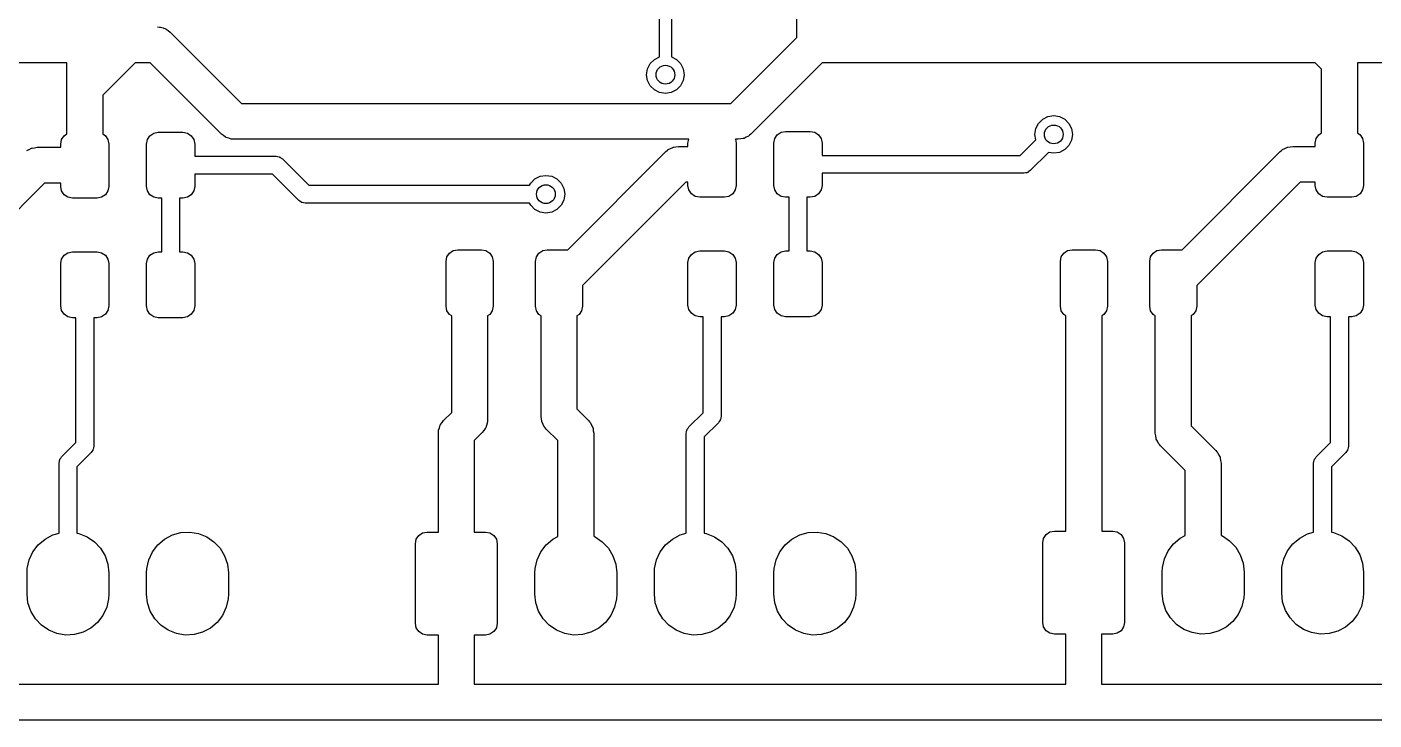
# Model space of a CAD drawing. Extents: x 2.94 to 6.46, y -5.12 to -3.34.
# Drawn here: x 3.666 to 4.793, y -5.115 to -4.535 of the extents above; entities that cross this region are included whole.
import ezdxf

# ---------------------------------------------------------------- set-up
doc = ezdxf.new("R2010")
doc.units = 0
doc.header["$MEASUREMENT"] = 0
doc.layers.add('BLACK', color=7, linetype='CONTINUOUS')

msp = doc.modelspace()

# ---------------------------------------------------------------- linework, layer by layer
at = {"layer": 'BLACK', "linetype": 'CONTINUOUS'}
for p, q in [((4.31, -4.54379), (4.31, -4.405)), ((4.195, -4.56009), (4.195, -4.475)), ((4.205, -4.47707), (4.205, -4.56009)), ((3.775, -4.535), (3.77653, -4.53513)), ((3.77653, -4.53513), (3.77688, -4.53512)), ((3.77688, -4.53512), (3.77709, -4.53518)), ((3.77709, -4.53518), (3.77758, -4.53522)), ((3.77758, -4.53522), (3.77957, -4.53592)), ((3.77957, -4.53592), (3.7816, -4.53653)), ((3.7816, -4.53653), (3.78189, -4.53674)), ((3.78189, -4.53674), (3.78223, -4.53686)), ((3.78223, -4.53686), (3.78389, -4.53816)), ((3.78389, -4.53816), (3.78561, -4.53939)), ((3.78561, -4.53939), (3.84529, -4.59907)), ((4.25471, -4.59907), (4.31, -4.54379)), ((3.69907, -4.565), (3.23121, -4.565)), ((3.69907, -4.62458), (3.69907, -4.565)), ((3.75621, -4.565), (3.72907, -4.59214)), ((3.76879, -4.565), (3.75621, -4.565)), ((3.82847, -4.62468), (3.76879, -4.565)), ((4.18502, -4.57013), (4.18726, -4.56574)), ((4.18726, -4.56574), (4.19074, -4.56226)), ((4.19074, -4.56226), (4.195, -4.56009)), ((4.205, -4.56009), (4.20926, -4.56226)), ((4.20926, -4.56226), (4.21274, -4.56574)), ((4.21274, -4.56574), (4.21498, -4.57013)), ((4.33121, -4.565), (4.27153, -4.62468)), ((4.74379, -4.565), (4.33121, -4.565)), ((4.74907, -4.57029), (4.74379, -4.565)), ((5.26879, -4.565), (4.77907, -4.565)), ((4.77907, -4.565), (4.77907, -4.62379)), ((4.18425, -4.575), (4.18502, -4.57013)), ((4.18502, -4.57987), (4.18425, -4.575)), ((4.21498, -4.57013), (4.21575, -4.575)), ((4.21575, -4.575), (4.21498, -4.57987)), ((4.74907, -4.62379), (4.74907, -4.57029)), ((4.18726, -4.58426), (4.18502, -4.57987)), ((4.19074, -4.58774), (4.18726, -4.58426)), ((4.19513, -4.58998), (4.19074, -4.58774)), ((4.20926, -4.58774), (4.20487, -4.58998)), ((4.21274, -4.58426), (4.20926, -4.58774)), ((4.21498, -4.57987), (4.21274, -4.58426)), ((3.72907, -4.59214), (3.72907, -4.62458)), ((3.84529, -4.59907), (4.25471, -4.59907)), ((4.2, -4.59075), (4.19513, -4.58998)), ((4.20487, -4.58998), (4.2, -4.59075)), ((4.51574, -4.61226), (4.52013, -4.61002)), ((4.52013, -4.61002), (4.525, -4.60925)), ((4.525, -4.60925), (4.52987, -4.61002)), ((4.52987, -4.61002), (4.53426, -4.61226)), ((4.50925, -4.625), (4.51002, -4.62013)), ((4.51002, -4.62013), (4.51226, -4.61574)), ((4.51226, -4.61574), (4.51574, -4.61226)), ((4.53426, -4.61226), (4.53774, -4.61574)), ((4.53774, -4.61574), (4.53998, -4.62013)), ((4.53998, -4.62013), (4.54075, -4.625)), ((3.6939, -4.63307), (3.69465, -4.6293)), ((3.6939, -4.63579), (3.6939, -4.63307)), ((3.69465, -4.6293), (3.69678, -4.62611)), ((3.69678, -4.62611), (3.69907, -4.62458)), ((3.72907, -4.62458), (3.73137, -4.62611)), ((3.73137, -4.62611), (3.7335, -4.6293)), ((3.7335, -4.6293), (3.73425, -4.63307)), ((3.73425, -4.63307), (3.73425, -4.6685)), ((3.76575, -4.63307), (3.7665, -4.6293)), ((3.76575, -4.6685), (3.76575, -4.63307)), ((3.7665, -4.6293), (3.76863, -4.62611)), ((3.76863, -4.62611), (3.77182, -4.62398)), ((3.77182, -4.62398), (3.77559, -4.62323)), ((3.77559, -4.62323), (3.79626, -4.62323)), ((3.79626, -4.62323), (3.80003, -4.62398)), ((3.80003, -4.62398), (3.80322, -4.62611)), ((3.80322, -4.62611), (3.80535, -4.6293)), ((3.80535, -4.6293), (3.8061, -4.63307)), ((3.8061, -4.63307), (3.8061, -4.64329)), ((3.83019, -4.62591), (3.82847, -4.62468)), ((3.83185, -4.62722), (3.83019, -4.62591)), ((3.83219, -4.62734), (3.83185, -4.62722)), ((3.83248, -4.62755), (3.83219, -4.62734)), ((3.8345, -4.62815), (3.83248, -4.62755)), ((3.8365, -4.62885), (3.8345, -4.62815)), ((3.83699, -4.62889), (3.8365, -4.62885)), ((3.83719, -4.62896), (3.83699, -4.62889)), ((3.83755, -4.62894), (3.83719, -4.62896)), ((3.83907, -4.62907), (3.83755, -4.62894)), ((4.21954, -4.62907), (3.83907, -4.62907)), ((4.2189, -4.63228), (4.21954, -4.62907)), ((4.2189, -4.635), (4.2189, -4.63228)), ((4.26093, -4.62907), (4.25861, -4.62907)), ((4.25861, -4.62907), (4.25925, -4.63228)), ((4.25925, -4.63228), (4.25925, -4.66772)), ((4.26301, -4.62873), (4.26093, -4.62907)), ((4.26511, -4.62848), (4.26301, -4.62873)), ((4.26543, -4.62832), (4.26511, -4.62848)), ((4.26578, -4.62827), (4.26543, -4.62832)), ((4.26764, -4.62726), (4.26578, -4.62827)), ((4.26955, -4.62635), (4.26764, -4.62726)), ((4.26993, -4.62603), (4.26955, -4.62635)), ((4.27012, -4.62593), (4.26993, -4.62603)), ((4.27036, -4.62567), (4.27012, -4.62593)), ((4.27153, -4.62468), (4.27036, -4.62567)), ((4.29075, -4.63228), (4.2915, -4.62852)), ((4.29075, -4.66772), (4.29075, -4.63228)), ((4.2915, -4.62852), (4.29363, -4.62532)), ((4.29363, -4.62532), (4.29682, -4.62319)), ((4.29682, -4.62319), (4.30059, -4.62244)), ((4.30059, -4.62244), (4.32126, -4.62244)), ((4.32126, -4.62244), (4.32503, -4.62319)), ((4.32503, -4.62319), (4.32822, -4.62532)), ((4.32822, -4.62532), (4.33035, -4.62852)), ((4.33035, -4.62852), (4.3311, -4.63228)), ((4.3311, -4.63228), (4.3311, -4.6425)), ((4.49689, -4.6425), (4.50995, -4.62944)), ((4.50995, -4.62944), (4.50925, -4.625)), ((4.53998, -4.62987), (4.53774, -4.63426)), ((4.54075, -4.625), (4.53998, -4.62987)), ((4.7439, -4.63228), (4.74465, -4.62852)), ((4.7439, -4.635), (4.7439, -4.63228)), ((4.74465, -4.62852), (4.74678, -4.62532)), ((4.74678, -4.62532), (4.74907, -4.62379)), ((4.77907, -4.62379), (4.78137, -4.62532)), ((4.78137, -4.62532), (4.7835, -4.62852)), ((4.7835, -4.62852), (4.78425, -4.63228)), ((4.78425, -4.63228), (4.78425, -4.66772)), ((3.66559, -4.63852), (3.66749, -4.6376)), ((3.66749, -4.6376), (3.66935, -4.6366)), ((3.66935, -4.6366), (3.66971, -4.63654)), ((3.66971, -4.63654), (3.67003, -4.63638)), ((3.67003, -4.63638), (3.67213, -4.63613)), ((3.67213, -4.63613), (3.67421, -4.63579)), ((3.67421, -4.63579), (3.6939, -4.63579)), ((3.8061, -4.64329), (3.87423, -4.64329)), ((3.87423, -4.64329), (3.87545, -4.64357)), ((3.87545, -4.64357), (3.87669, -4.64371)), ((3.87669, -4.64371), (3.87706, -4.64394)), ((3.87706, -4.64394), (3.87748, -4.64403)), ((3.87748, -4.64403), (3.87846, -4.64482)), ((3.87846, -4.64482), (3.87952, -4.64548)), ((4.11826, -4.72146), (4.20032, -4.63939)), ((4.20032, -4.63939), (4.20149, -4.63841)), ((4.20149, -4.63841), (4.20173, -4.63815)), ((4.20173, -4.63815), (4.20192, -4.63804)), ((4.20192, -4.63804), (4.2023, -4.63773)), ((4.2023, -4.63773), (4.20421, -4.63681)), ((4.20421, -4.63681), (4.20607, -4.63581)), ((4.20607, -4.63581), (4.20642, -4.63575)), ((4.20642, -4.63575), (4.20674, -4.6356)), ((4.20674, -4.6356), (4.20884, -4.63535)), ((4.20884, -4.63535), (4.21093, -4.635)), ((4.21093, -4.635), (4.2189, -4.635)), ((4.3311, -4.6425), (4.49689, -4.6425)), ((4.52056, -4.64005), (4.50529, -4.65531)), ((4.525, -4.64075), (4.52056, -4.64005)), ((4.52987, -4.63998), (4.525, -4.64075)), ((4.53426, -4.63774), (4.52987, -4.63998)), ((4.53774, -4.63426), (4.53426, -4.63774)), ((4.63233, -4.72146), (4.71439, -4.63939)), ((4.71439, -4.63939), (4.71557, -4.63841)), ((4.71557, -4.63841), (4.71581, -4.63815)), ((4.71581, -4.63815), (4.716, -4.63804)), ((4.716, -4.63804), (4.71637, -4.63773)), ((4.71637, -4.63773), (4.71828, -4.63681)), ((4.71828, -4.63681), (4.72014, -4.63581)), ((4.72014, -4.63581), (4.72049, -4.63575)), ((4.72049, -4.63575), (4.72082, -4.6356)), ((4.72082, -4.6356), (4.72291, -4.63535)), ((4.72291, -4.63535), (4.725, -4.635)), ((4.725, -4.635), (4.7439, -4.635)), ((3.87952, -4.64548), (3.90153, -4.6675)), ((4.50423, -4.65598), (4.50325, -4.65676)), ((4.50529, -4.65531), (4.50423, -4.65598)), ((3.68043, -4.66579), (3.59469, -4.75153)), ((3.6939, -4.66579), (3.68043, -4.66579)), ((3.6939, -4.6685), (3.6939, -4.66579)), ((3.87111, -4.65829), (3.8061, -4.65829)), ((3.8061, -4.65829), (3.8061, -4.6685)), ((3.89312, -4.6803), (3.87111, -4.65829)), ((4.08636, -4.6675), (4.08726, -4.66574)), ((4.08726, -4.66574), (4.09074, -4.66226)), ((4.09074, -4.66226), (4.09513, -4.66002)), ((4.09513, -4.66002), (4.1, -4.65925)), ((4.1, -4.65925), (4.10487, -4.66002)), ((4.10487, -4.66002), (4.10926, -4.66226)), ((4.10926, -4.66226), (4.11274, -4.66574)), ((4.11274, -4.66574), (4.11498, -4.67013)), ((4.21714, -4.665), (4.13061, -4.75153)), ((4.2189, -4.665), (4.21714, -4.665)), ((4.2189, -4.66772), (4.2189, -4.665)), ((4.5, -4.6575), (4.3311, -4.6575)), ((4.3311, -4.6575), (4.3311, -4.66772)), ((4.50122, -4.65722), (4.5, -4.6575)), ((4.50247, -4.65708), (4.50122, -4.65722)), ((4.50283, -4.65685), (4.50247, -4.65708)), ((4.50325, -4.65676), (4.50283, -4.65685)), ((4.73121, -4.665), (4.64469, -4.75153)), ((4.7439, -4.665), (4.73121, -4.665)), ((4.7439, -4.66772), (4.7439, -4.665)), ((3.69465, -4.67227), (3.6939, -4.6685)), ((3.69678, -4.67546), (3.69465, -4.67227)), ((3.69997, -4.6776), (3.69678, -4.67546)), ((3.70374, -4.67835), (3.69997, -4.6776)), ((3.72441, -4.67835), (3.70374, -4.67835)), ((3.72818, -4.6776), (3.72441, -4.67835)), ((3.73137, -4.67546), (3.72818, -4.6776)), ((3.7335, -4.67227), (3.73137, -4.67546)), ((3.73425, -4.6685), (3.7335, -4.67227)), ((3.7665, -4.67227), (3.76575, -4.6685)), ((3.76863, -4.67546), (3.7665, -4.67227)), ((3.77182, -4.6776), (3.76863, -4.67546)), ((3.77559, -4.67835), (3.77182, -4.6776)), ((3.77843, -4.67835), (3.77559, -4.67835)), ((3.77843, -4.72323), (3.77843, -4.67835)), ((3.79626, -4.67835), (3.79343, -4.67835)), ((3.79343, -4.67835), (3.79343, -4.72323)), ((3.80003, -4.6776), (3.79626, -4.67835)), ((3.80322, -4.67546), (3.80003, -4.6776)), ((3.80535, -4.67227), (3.80322, -4.67546)), ((3.8061, -4.6685), (3.80535, -4.67227)), ((3.90153, -4.6675), (4.08636, -4.6675)), ((4.11498, -4.67013), (4.11575, -4.675)), ((4.11575, -4.675), (4.11498, -4.67987)), ((4.21965, -4.67148), (4.2189, -4.66772)), ((4.22178, -4.67468), (4.21965, -4.67148)), ((4.22497, -4.67681), (4.22178, -4.67468)), ((4.22874, -4.67756), (4.22497, -4.67681)), ((4.24941, -4.67756), (4.22874, -4.67756)), ((4.25318, -4.67681), (4.24941, -4.67756)), ((4.25637, -4.67468), (4.25318, -4.67681)), ((4.2585, -4.67148), (4.25637, -4.67468)), ((4.25925, -4.66772), (4.2585, -4.67148)), ((4.2915, -4.67148), (4.29075, -4.66772)), ((4.29363, -4.67468), (4.2915, -4.67148)), ((4.29682, -4.67681), (4.29363, -4.67468)), ((4.30059, -4.67756), (4.29682, -4.67681)), ((4.30343, -4.67756), (4.30059, -4.67756)), ((4.30343, -4.72244), (4.30343, -4.67756)), ((4.32126, -4.67756), (4.31843, -4.67756)), ((4.31843, -4.67756), (4.31843, -4.72244)), ((4.32503, -4.67681), (4.32126, -4.67756)), ((4.32822, -4.67468), (4.32503, -4.67681)), ((4.33035, -4.67148), (4.32822, -4.67468)), ((4.3311, -4.66772), (4.33035, -4.67148)), ((4.74465, -4.67148), (4.7439, -4.66772)), ((4.74678, -4.67468), (4.74465, -4.67148)), ((4.74997, -4.67681), (4.74678, -4.67468)), ((4.75374, -4.67756), (4.74997, -4.67681)), ((4.77441, -4.67756), (4.75374, -4.67756)), ((4.77818, -4.67681), (4.77441, -4.67756)), ((4.78137, -4.67468), (4.77818, -4.67681)), ((4.7835, -4.67148), (4.78137, -4.67468)), ((4.78425, -4.66772), (4.7835, -4.67148)), ((3.89418, -4.68097), (3.89312, -4.6803)), ((3.89516, -4.68175), (3.89418, -4.68097)), ((3.89558, -4.68185), (3.89516, -4.68175)), ((3.89595, -4.68208), (3.89558, -4.68185)), ((3.89719, -4.68222), (3.89595, -4.68208)), ((3.89841, -4.6825), (3.89719, -4.68222)), ((4.08636, -4.6825), (3.89841, -4.6825)), ((4.08726, -4.68426), (4.08636, -4.6825)), ((4.09074, -4.68774), (4.08726, -4.68426)), ((4.09513, -4.68998), (4.09074, -4.68774)), ((4.10926, -4.68774), (4.10487, -4.68998)), ((4.11274, -4.68426), (4.10926, -4.68774)), ((4.11498, -4.67987), (4.11274, -4.68426)), ((4.1, -4.69075), (4.09513, -4.68998)), ((4.10487, -4.68998), (4.1, -4.69075)), ((3.69997, -4.72398), (3.70374, -4.72323)), ((3.70374, -4.72323), (3.72441, -4.72323)), ((3.72441, -4.72323), (3.72818, -4.72398)), ((3.77182, -4.72398), (3.77559, -4.72323)), ((3.77559, -4.72323), (3.77843, -4.72323)), ((3.79343, -4.72323), (3.79626, -4.72323)), ((3.79626, -4.72323), (3.80003, -4.72398)), ((4.01932, -4.72434), (4.02251, -4.72221)), ((4.02251, -4.72221), (4.02628, -4.72146)), ((4.02628, -4.72146), (4.04596, -4.72146)), ((4.04596, -4.72146), (4.04973, -4.72221)), ((4.04973, -4.72221), (4.05292, -4.72434)), ((4.09412, -4.72434), (4.09732, -4.72221)), ((4.09732, -4.72221), (4.10108, -4.72146)), ((4.10108, -4.72146), (4.11826, -4.72146)), ((4.22178, -4.72532), (4.22497, -4.72319)), ((4.22497, -4.72319), (4.22874, -4.72244)), ((4.22874, -4.72244), (4.24941, -4.72244)), ((4.24941, -4.72244), (4.25318, -4.72319)), ((4.25318, -4.72319), (4.25637, -4.72532)), ((4.29363, -4.72532), (4.29682, -4.72319)), ((4.29682, -4.72319), (4.30059, -4.72244)), ((4.30059, -4.72244), (4.30343, -4.72244)), ((4.31843, -4.72244), (4.32126, -4.72244)), ((4.32126, -4.72244), (4.32503, -4.72319)), ((4.32503, -4.72319), (4.32822, -4.72532)), ((4.53339, -4.72434), (4.53659, -4.72221)), ((4.53659, -4.72221), (4.54035, -4.72146)), ((4.54035, -4.72146), (4.56004, -4.72146)), ((4.56004, -4.72146), (4.56381, -4.72221)), ((4.56381, -4.72221), (4.567, -4.72434)), ((4.6082, -4.72434), (4.61139, -4.72221)), ((4.61139, -4.72221), (4.61516, -4.72146)), ((4.61516, -4.72146), (4.63233, -4.72146)), ((4.74678, -4.72532), (4.74997, -4.72319)), ((4.74997, -4.72319), (4.75374, -4.72244)), ((4.75374, -4.72244), (4.77441, -4.72244)), ((4.77441, -4.72244), (4.77818, -4.72319)), ((4.77818, -4.72319), (4.78137, -4.72532)), ((3.6939, -4.73307), (3.69465, -4.7293)), ((3.6939, -4.7685), (3.6939, -4.73307)), ((3.69465, -4.7293), (3.69678, -4.72611)), ((3.69678, -4.72611), (3.69997, -4.72398)), ((3.72818, -4.72398), (3.73137, -4.72611)), ((3.73137, -4.72611), (3.7335, -4.7293)), ((3.7335, -4.7293), (3.73425, -4.73307)), ((3.73425, -4.73307), (3.73425, -4.7685)), ((3.76575, -4.73307), (3.7665, -4.7293)), ((3.76575, -4.7685), (3.76575, -4.73307)), ((3.7665, -4.7293), (3.76863, -4.72611)), ((3.76863, -4.72611), (3.77182, -4.72398)), ((3.80003, -4.72398), (3.80322, -4.72611)), ((3.80322, -4.72611), (3.80535, -4.7293)), ((3.80535, -4.7293), (3.8061, -4.73307)), ((3.8061, -4.73307), (3.8061, -4.7685)), ((4.01644, -4.7313), (4.01719, -4.72753)), ((4.01644, -4.7687), (4.01644, -4.7313)), ((4.01719, -4.72753), (4.01932, -4.72434)), ((4.05292, -4.72434), (4.05506, -4.72753)), ((4.05506, -4.72753), (4.05581, -4.7313)), ((4.05581, -4.7313), (4.05581, -4.7687)), ((4.09124, -4.7313), (4.09199, -4.72753)), ((4.09124, -4.7687), (4.09124, -4.7313)), ((4.09199, -4.72753), (4.09412, -4.72434)), ((4.2189, -4.73228), (4.21965, -4.72852)), ((4.2189, -4.76772), (4.2189, -4.73228)), ((4.21965, -4.72852), (4.22178, -4.72532)), ((4.25637, -4.72532), (4.2585, -4.72852)), ((4.2585, -4.72852), (4.25925, -4.73228)), ((4.25925, -4.73228), (4.25925, -4.76772)), ((4.29075, -4.73228), (4.2915, -4.72852)), ((4.29075, -4.76772), (4.29075, -4.73228)), ((4.2915, -4.72852), (4.29363, -4.72532)), ((4.32822, -4.72532), (4.33035, -4.72852)), ((4.33035, -4.72852), (4.3311, -4.73228)), ((4.3311, -4.73228), (4.3311, -4.76772)), ((4.53051, -4.7313), (4.53126, -4.72753)), ((4.53051, -4.7687), (4.53051, -4.7313)), ((4.53126, -4.72753), (4.53339, -4.72434)), ((4.567, -4.72434), (4.56913, -4.72753)), ((4.56913, -4.72753), (4.56988, -4.7313)), ((4.56988, -4.7313), (4.56988, -4.7687)), ((4.60531, -4.7313), (4.60606, -4.72753)), ((4.60531, -4.7687), (4.60531, -4.7313)), ((4.60606, -4.72753), (4.6082, -4.72434)), ((4.7439, -4.73228), (4.74465, -4.72852)), ((4.7439, -4.76772), (4.7439, -4.73228)), ((4.74465, -4.72852), (4.74678, -4.72532)), ((4.78137, -4.72532), (4.7835, -4.72852)), ((4.7835, -4.72852), (4.78425, -4.73228)), ((4.78425, -4.73228), (4.78425, -4.76772)), ((4.13061, -4.75153), (4.13061, -4.7687)), ((4.64469, -4.75153), (4.64469, -4.7687)), ((3.69465, -4.77227), (3.6939, -4.7685)), ((3.73425, -4.7685), (3.7335, -4.77227)), ((3.7665, -4.77227), (3.76575, -4.7685)), ((3.8061, -4.7685), (3.80535, -4.77227)), ((4.01719, -4.77247), (4.01644, -4.7687)), ((4.05581, -4.7687), (4.05506, -4.77247)), ((4.09199, -4.77247), (4.09124, -4.7687)), ((4.13061, -4.7687), (4.12986, -4.77247)), ((4.21965, -4.77148), (4.2189, -4.76772)), ((4.25925, -4.76772), (4.2585, -4.77148)), ((4.2915, -4.77148), (4.29075, -4.76772)), ((4.3311, -4.76772), (4.33035, -4.77148)), ((4.53126, -4.77247), (4.53051, -4.7687)), ((4.56988, -4.7687), (4.56913, -4.77247)), ((4.60606, -4.77247), (4.60531, -4.7687)), ((4.64469, -4.7687), (4.64394, -4.77247)), ((4.74465, -4.77148), (4.7439, -4.76772)), ((4.78425, -4.76772), (4.7835, -4.77148)), ((3.69678, -4.77546), (3.69465, -4.77227)), ((3.69997, -4.7776), (3.69678, -4.77546)), ((3.70374, -4.77835), (3.69997, -4.7776)), ((3.70657, -4.77835), (3.70374, -4.77835)), ((3.70657, -4.88282), (3.70657, -4.77835)), ((3.72441, -4.77835), (3.72157, -4.77835)), ((3.72157, -4.77835), (3.72157, -4.88594)), ((3.72818, -4.7776), (3.72441, -4.77835)), ((3.73137, -4.77546), (3.72818, -4.7776)), ((3.7335, -4.77227), (3.73137, -4.77546)), ((3.76863, -4.77546), (3.7665, -4.77227)), ((3.77182, -4.7776), (3.76863, -4.77546)), ((3.77559, -4.77835), (3.77182, -4.7776)), ((3.79626, -4.77835), (3.77559, -4.77835)), ((3.80003, -4.7776), (3.79626, -4.77835)), ((3.80322, -4.77546), (3.80003, -4.7776)), ((3.80535, -4.77227), (3.80322, -4.77546)), ((4.01932, -4.77566), (4.01719, -4.77247)), ((4.02112, -4.77686), (4.01932, -4.77566)), ((4.02112, -4.85766), (4.02112, -4.77686)), ((4.05292, -4.77566), (4.05112, -4.77686)), ((4.05112, -4.77686), (4.05112, -4.86388)), ((4.05506, -4.77247), (4.05292, -4.77566)), ((4.09412, -4.77566), (4.09199, -4.77247)), ((4.09593, -4.77686), (4.09412, -4.77566)), ((4.09593, -4.86093), (4.09593, -4.77686)), ((4.12773, -4.77566), (4.12593, -4.77686)), ((4.12593, -4.77686), (4.12593, -4.85471)), ((4.12986, -4.77247), (4.12773, -4.77566)), ((4.22178, -4.77468), (4.21965, -4.77148)), ((4.22497, -4.77681), (4.22178, -4.77468)), ((4.22874, -4.77756), (4.22497, -4.77681)), ((4.23157, -4.77756), (4.22874, -4.77756)), ((4.23157, -4.85782), (4.23157, -4.77756)), ((4.24941, -4.77756), (4.24657, -4.77756)), ((4.24657, -4.77756), (4.24657, -4.86094)), ((4.25318, -4.77681), (4.24941, -4.77756)), ((4.25637, -4.77468), (4.25318, -4.77681)), ((4.2585, -4.77148), (4.25637, -4.77468)), ((4.29363, -4.77468), (4.2915, -4.77148)), ((4.29682, -4.77681), (4.29363, -4.77468)), ((4.30059, -4.77756), (4.29682, -4.77681)), ((4.32126, -4.77756), (4.30059, -4.77756)), ((4.32503, -4.77681), (4.32126, -4.77756)), ((4.32822, -4.77468), (4.32503, -4.77681)), ((4.33035, -4.77148), (4.32822, -4.77468)), ((4.53339, -4.77566), (4.53126, -4.77247)), ((4.5352, -4.77686), (4.53339, -4.77566)), ((4.5352, -4.95689), (4.5352, -4.77686)), ((4.567, -4.77566), (4.5652, -4.77686)), ((4.5652, -4.77686), (4.5652, -4.95689)), ((4.56913, -4.77247), (4.567, -4.77566)), ((4.6082, -4.77566), (4.60606, -4.77247)), ((4.61, -4.77686), (4.6082, -4.77566)), ((4.61, -4.875), (4.61, -4.77686)), ((4.6418, -4.77566), (4.64, -4.77686)), ((4.64, -4.77686), (4.64, -4.86879)), ((4.64394, -4.77247), (4.6418, -4.77566)), ((4.74678, -4.77468), (4.74465, -4.77148)), ((4.74997, -4.77681), (4.74678, -4.77468)), ((4.75374, -4.77756), (4.74997, -4.77681)), ((4.75657, -4.77756), (4.75374, -4.77756)), ((4.75657, -4.88282), (4.75657, -4.77756)), ((4.77441, -4.77756), (4.77157, -4.77756)), ((4.77157, -4.77756), (4.77157, -4.88594)), ((4.77818, -4.77681), (4.77441, -4.77756)), ((4.78137, -4.77468), (4.77818, -4.77681)), ((4.7835, -4.77148), (4.78137, -4.77468)), ((4.01439, -4.86439), (4.02112, -4.85766)), ((4.12593, -4.85471), (4.13561, -4.86439)), ((4.2197, -4.8697), (4.23157, -4.85782)), ((4.01092, -4.87043), (4.01153, -4.8684)), ((4.01153, -4.8684), (4.01174, -4.86811)), ((4.01174, -4.86811), (4.01186, -4.86777)), ((4.01186, -4.86777), (4.01316, -4.86611)), ((4.01316, -4.86611), (4.01439, -4.86439)), ((4.0502, -4.86845), (4.04959, -4.87048)), ((4.0509, -4.86646), (4.0502, -4.86845)), ((4.05094, -4.86597), (4.0509, -4.86646)), ((4.051, -4.86576), (4.05094, -4.86597)), ((4.05112, -4.86388), (4.05099, -4.8654)), ((4.05099, -4.8654), (4.051, -4.86576)), ((4.09627, -4.86301), (4.09593, -4.86093)), ((4.09652, -4.86511), (4.09627, -4.86301)), ((4.09668, -4.86543), (4.09652, -4.86511)), ((4.09673, -4.86578), (4.09668, -4.86543)), ((4.09774, -4.86764), (4.09673, -4.86578)), ((4.09865, -4.86955), (4.09774, -4.86764)), ((4.09897, -4.86993), (4.09865, -4.86955)), ((4.09907, -4.87012), (4.09897, -4.86993)), ((4.09933, -4.87036), (4.09907, -4.87012)), ((4.13561, -4.86439), (4.13659, -4.86557)), ((4.13659, -4.86557), (4.13685, -4.86581)), ((4.13685, -4.86581), (4.13696, -4.866)), ((4.13696, -4.866), (4.13727, -4.86637)), ((4.13727, -4.86637), (4.13819, -4.86828)), ((4.13819, -4.86828), (4.13919, -4.87014)), ((4.13919, -4.87014), (4.13925, -4.87049)), ((4.21903, -4.87076), (4.2197, -4.8697)), ((4.24438, -4.86623), (4.2325, -4.87811)), ((4.24504, -4.86517), (4.24438, -4.86623)), ((4.24583, -4.86419), (4.24504, -4.86517)), ((4.24592, -4.86377), (4.24583, -4.86419)), ((4.24615, -4.8634), (4.24592, -4.86377)), ((4.24629, -4.86216), (4.24615, -4.8634)), ((4.24657, -4.86094), (4.24629, -4.86216)), ((4.64, -4.86879), (4.66061, -4.88939)), ((4.01, -4.875), (4.01013, -4.87347)), ((4.01, -4.95768), (4.01, -4.875)), ((4.01012, -4.87312), (4.01018, -4.87291)), ((4.01013, -4.87347), (4.01012, -4.87312)), ((4.01018, -4.87291), (4.01022, -4.87242)), ((4.01022, -4.87242), (4.01092, -4.87043)), ((4.04673, -4.87448), (4.04, -4.88121)), ((4.04, -4.88121), (4.04, -4.95768)), ((4.04796, -4.87276), (4.04673, -4.87448)), ((4.04927, -4.8711), (4.04796, -4.87276)), ((4.04938, -4.87077), (4.04927, -4.8711)), ((4.04959, -4.87048), (4.04938, -4.87077)), ((4.10032, -4.87153), (4.09933, -4.87036)), ((4.11, -4.88121), (4.10032, -4.87153)), ((4.11, -4.96134), (4.11, -4.88121)), ((4.13925, -4.87049), (4.1394, -4.87082)), ((4.1394, -4.87082), (4.13965, -4.87291)), ((4.13965, -4.87291), (4.14, -4.875)), ((4.14, -4.875), (4.14, -4.96125)), ((4.2175, -4.87499), (4.21778, -4.87377)), ((4.2175, -4.95868), (4.2175, -4.87499)), ((4.21778, -4.87377), (4.21792, -4.87252)), ((4.21792, -4.87252), (4.21815, -4.87216)), ((4.21815, -4.87216), (4.21825, -4.87174)), ((4.21825, -4.87174), (4.21903, -4.87076)), ((4.2325, -4.87811), (4.2325, -4.95866)), ((4.61035, -4.87709), (4.61, -4.875)), ((4.6106, -4.87918), (4.61035, -4.87709)), ((4.61075, -4.87951), (4.6106, -4.87918)), ((4.61081, -4.87986), (4.61075, -4.87951)), ((4.61181, -4.88172), (4.61081, -4.87986)), ((3.6947, -4.8947), (3.70657, -4.88282)), ((3.71938, -4.89123), (3.7075, -4.90311)), ((3.72004, -4.89017), (3.71938, -4.89123)), ((3.72083, -4.88919), (3.72004, -4.89017)), ((3.72092, -4.88877), (3.72083, -4.88919)), ((3.72115, -4.8884), (3.72092, -4.88877)), ((3.72129, -4.88716), (3.72115, -4.8884)), ((3.72157, -4.88594), (3.72129, -4.88716)), ((4.61273, -4.88363), (4.61181, -4.88172)), ((4.61304, -4.884), (4.61273, -4.88363)), ((4.61315, -4.88419), (4.61304, -4.884)), ((4.61341, -4.88443), (4.61315, -4.88419)), ((4.61439, -4.88561), (4.61341, -4.88443)), ((4.635, -4.90621), (4.61439, -4.88561)), ((4.66061, -4.88939), (4.66159, -4.89057)), ((4.66159, -4.89057), (4.66185, -4.89081)), ((4.66185, -4.89081), (4.66196, -4.891)), ((4.66196, -4.891), (4.66227, -4.89137)), ((4.66227, -4.89137), (4.66319, -4.89328)), ((4.7447, -4.8947), (4.75657, -4.88282)), ((4.76938, -4.89123), (4.7575, -4.90311)), ((4.77004, -4.89017), (4.76938, -4.89123)), ((4.77083, -4.88919), (4.77004, -4.89017)), ((4.77092, -4.88877), (4.77083, -4.88919)), ((4.77115, -4.8884), (4.77092, -4.88877)), ((4.77129, -4.88716), (4.77115, -4.8884)), ((4.77157, -4.88594), (4.77129, -4.88716)), ((3.6925, -4.89999), (3.69278, -4.89877)), ((3.6925, -4.95868), (3.6925, -4.89999)), ((3.69278, -4.89877), (3.69292, -4.89752)), ((3.69292, -4.89752), (3.69315, -4.89716)), ((3.69315, -4.89716), (3.69325, -4.89674)), ((3.69325, -4.89674), (3.69403, -4.89576)), ((3.69403, -4.89576), (3.6947, -4.8947)), ((3.7075, -4.90311), (3.7075, -4.95866)), ((4.66319, -4.89328), (4.66419, -4.89514)), ((4.66419, -4.89514), (4.66425, -4.89549)), ((4.66425, -4.89549), (4.6644, -4.89582)), ((4.6644, -4.89582), (4.66465, -4.89791)), ((4.66465, -4.89791), (4.665, -4.9)), ((4.665, -4.9), (4.665, -4.96047)), ((4.7425, -4.89999), (4.74278, -4.89877)), ((4.7425, -4.95789), (4.7425, -4.89999)), ((4.74278, -4.89877), (4.74292, -4.89752)), ((4.74292, -4.89752), (4.74315, -4.89716)), ((4.74315, -4.89716), (4.74325, -4.89674)), ((4.74325, -4.89674), (4.74403, -4.89576)), ((4.74403, -4.89576), (4.7447, -4.8947)), ((4.7575, -4.90311), (4.7575, -4.95787)), ((4.635, -4.96056), (4.635, -4.90621)), ((3.68085, -4.96353), (3.68739, -4.96008)), ((3.68739, -4.96008), (3.6925, -4.95868)), ((3.7075, -4.95866), (3.70921, -4.95894)), ((3.70921, -4.95894), (3.71608, -4.96169)), ((3.78085, -4.96353), (3.78739, -4.96008)), ((3.78739, -4.96008), (3.79452, -4.95812)), ((3.79452, -4.95812), (3.80191, -4.95773)), ((3.80191, -4.95773), (3.80921, -4.95894)), ((3.80921, -4.95894), (3.81608, -4.96169)), ((3.99363, -4.96056), (3.99682, -4.95843)), ((3.99682, -4.95843), (4.00059, -4.95768)), ((4.00059, -4.95768), (4.01, -4.95768)), ((4.04, -4.95768), (4.04941, -4.95768)), ((4.04941, -4.95768), (4.05318, -4.95843)), ((4.05318, -4.95843), (4.05637, -4.96056)), ((4.20585, -4.96353), (4.21239, -4.96008)), ((4.21239, -4.96008), (4.2175, -4.95868)), ((4.2325, -4.95866), (4.23421, -4.95894)), ((4.23421, -4.95894), (4.24108, -4.96169)), ((4.30585, -4.96353), (4.31239, -4.96008)), ((4.31239, -4.96008), (4.31952, -4.95812)), ((4.31952, -4.95812), (4.32691, -4.95773)), ((4.32691, -4.95773), (4.33421, -4.95894)), ((4.33421, -4.95894), (4.34108, -4.96169)), ((4.5165, -4.96297), (4.51863, -4.95977)), ((4.51863, -4.95977), (4.52182, -4.95764)), ((4.52182, -4.95764), (4.52559, -4.95689)), ((4.52559, -4.95689), (4.5352, -4.95689)), ((4.5652, -4.95689), (4.57441, -4.95689)), ((4.57441, -4.95689), (4.57818, -4.95764)), ((4.57818, -4.95764), (4.58137, -4.95977)), ((4.58137, -4.95977), (4.5835, -4.96297)), ((4.665, -4.96047), (4.66608, -4.9609)), ((4.73085, -4.96275), (4.73739, -4.9593)), ((4.73739, -4.9593), (4.7425, -4.95789)), ((4.7575, -4.95787), (4.75921, -4.95815)), ((4.75921, -4.95815), (4.76608, -4.9609)), ((3.6707, -4.97419), (3.6752, -4.96831)), ((3.6752, -4.96831), (3.68085, -4.96353)), ((3.71608, -4.96169), (3.7222, -4.96584)), ((3.7222, -4.96584), (3.72728, -4.97122)), ((3.72728, -4.97122), (3.73109, -4.97756)), ((3.7707, -4.97419), (3.7752, -4.96831)), ((3.7752, -4.96831), (3.78085, -4.96353)), ((3.81608, -4.96169), (3.8222, -4.96584)), ((3.8222, -4.96584), (3.82728, -4.97122)), ((3.82728, -4.97122), (3.83109, -4.97756)), ((3.99075, -4.96752), (3.9915, -4.96375)), ((3.99075, -5.03406), (3.99075, -4.96752)), ((3.9915, -4.96375), (3.99363, -4.96056)), ((4.05637, -4.96056), (4.0585, -4.96375)), ((4.0585, -4.96375), (4.05925, -4.96752)), ((4.05925, -4.96752), (4.05925, -5.03406)), ((4.0957, -4.97419), (4.1002, -4.96831)), ((4.1002, -4.96831), (4.10585, -4.96353)), ((4.10585, -4.96353), (4.11, -4.96134)), ((4.14, -4.96125), (4.14108, -4.96169)), ((4.14108, -4.96169), (4.1472, -4.96584)), ((4.1472, -4.96584), (4.15228, -4.97122)), ((4.15228, -4.97122), (4.15609, -4.97756)), ((4.1957, -4.97419), (4.2002, -4.96831)), ((4.2002, -4.96831), (4.20585, -4.96353)), ((4.24108, -4.96169), (4.2472, -4.96584)), ((4.2472, -4.96584), (4.25228, -4.97122)), ((4.25228, -4.97122), (4.25609, -4.97756)), ((4.2957, -4.97419), (4.3002, -4.96831)), ((4.3002, -4.96831), (4.30585, -4.96353)), ((4.34108, -4.96169), (4.3472, -4.96584)), ((4.3472, -4.96584), (4.35228, -4.97122)), ((4.35228, -4.97122), (4.35609, -4.97756)), ((4.51575, -4.96673), (4.5165, -4.96297)), ((4.51575, -5.03327), (4.51575, -4.96673)), ((4.5835, -4.96297), (4.58425, -4.96673)), ((4.58425, -4.96673), (4.58425, -5.03327)), ((4.6207, -4.9734), (4.6252, -4.96752)), ((4.6252, -4.96752), (4.63085, -4.96275)), ((4.63085, -4.96275), (4.635, -4.96056)), ((4.66608, -4.9609), (4.6722, -4.96506)), ((4.6722, -4.96506), (4.67728, -4.97043)), ((4.67728, -4.97043), (4.68109, -4.97677)), ((4.7207, -4.9734), (4.7252, -4.96752)), ((4.7252, -4.96752), (4.73085, -4.96275)), ((4.76608, -4.9609), (4.7722, -4.96506)), ((4.7722, -4.96506), (4.77728, -4.97043)), ((4.77728, -4.97043), (4.78109, -4.97677)), ((3.66596, -4.98811), (3.66758, -4.98089)), ((3.66758, -4.98089), (3.6707, -4.97419)), ((3.73109, -4.97756), (3.73345, -4.98457)), ((3.76596, -4.98811), (3.76758, -4.98089)), ((3.76758, -4.98089), (3.7707, -4.97419)), ((3.83109, -4.97756), (3.83345, -4.98457)), ((4.09096, -4.98811), (4.09258, -4.98089)), ((4.09258, -4.98089), (4.0957, -4.97419)), ((4.15609, -4.97756), (4.15845, -4.98457)), ((4.19096, -4.98811), (4.19258, -4.98089)), ((4.19258, -4.98089), (4.1957, -4.97419)), ((4.25609, -4.97756), (4.25845, -4.98457)), ((4.29096, -4.98811), (4.29258, -4.98089)), ((4.29258, -4.98089), (4.2957, -4.97419)), ((4.35609, -4.97756), (4.35845, -4.98457)), ((4.61596, -4.98732), (4.61758, -4.9801)), ((4.61758, -4.9801), (4.6207, -4.9734)), ((4.68109, -4.97677), (4.68345, -4.98379)), ((4.71596, -4.98732), (4.71758, -4.9801)), ((4.71758, -4.9801), (4.7207, -4.9734)), ((4.78109, -4.97677), (4.78345, -4.98379)), ((3.66575, -4.99193), (3.66596, -4.98811)), ((3.66575, -5.00965), (3.66575, -4.99193)), ((3.73345, -4.98457), (3.73425, -4.99193)), ((3.73425, -4.99193), (3.73425, -5.00965)), ((3.76575, -4.99193), (3.76596, -4.98811)), ((3.76575, -5.00965), (3.76575, -4.99193)), ((3.83345, -4.98457), (3.83425, -4.99193)), ((3.83425, -4.99193), (3.83425, -5.00965)), ((4.09075, -4.99193), (4.09096, -4.98811)), ((4.09075, -5.00965), (4.09075, -4.99193)), ((4.15845, -4.98457), (4.15925, -4.99193)), ((4.15925, -4.99193), (4.15925, -5.00965)), ((4.19075, -4.99193), (4.19096, -4.98811)), ((4.19075, -5.00965), (4.19075, -4.99193)), ((4.25845, -4.98457), (4.25925, -4.99193)), ((4.25925, -4.99193), (4.25925, -5.00965)), ((4.29075, -4.99193), (4.29096, -4.98811)), ((4.29075, -5.00965), (4.29075, -4.99193)), ((4.35845, -4.98457), (4.35925, -4.99193)), ((4.35925, -4.99193), (4.35925, -5.00965)), ((4.61575, -4.99114), (4.61596, -4.98732)), ((4.61575, -5.00886), (4.61575, -4.99114)), ((4.68345, -4.98379), (4.68425, -4.99114)), ((4.68425, -4.99114), (4.68425, -5.00886)), ((4.71575, -4.99114), (4.71596, -4.98732)), ((4.71575, -5.00886), (4.71575, -4.99114)), ((4.78345, -4.98379), (4.78425, -4.99114)), ((4.78425, -4.99114), (4.78425, -5.00886)), ((3.66655, -5.017), (3.66575, -5.00965)), ((3.73404, -5.01346), (3.73242, -5.02068)), ((3.73425, -5.00965), (3.73404, -5.01346)), ((3.76655, -5.017), (3.76575, -5.00965)), ((3.83404, -5.01346), (3.83242, -5.02068)), ((3.83425, -5.00965), (3.83404, -5.01346)), ((4.09155, -5.017), (4.09075, -5.00965)), ((4.15904, -5.01346), (4.15742, -5.02068)), ((4.15925, -5.00965), (4.15904, -5.01346)), ((4.19155, -5.017), (4.19075, -5.00965)), ((4.25904, -5.01346), (4.25742, -5.02068)), ((4.25925, -5.00965), (4.25904, -5.01346)), ((4.29155, -5.017), (4.29075, -5.00965)), ((4.35904, -5.01346), (4.35742, -5.02068)), ((4.35925, -5.00965), (4.35904, -5.01346)), ((4.61655, -5.01621), (4.61575, -5.00886)), ((4.61891, -5.02323), (4.61655, -5.01621)), ((4.68404, -5.01268), (4.68242, -5.0199)), ((4.68425, -5.00886), (4.68404, -5.01268)), ((4.71655, -5.01621), (4.71575, -5.00886)), ((4.71891, -5.02323), (4.71655, -5.01621)), ((4.78404, -5.01268), (4.78242, -5.0199)), ((4.78425, -5.00886), (4.78404, -5.01268)), ((3.66891, -5.02401), (3.66655, -5.017)), ((3.67272, -5.03035), (3.66891, -5.02401)), ((3.7293, -5.02739), (3.7248, -5.03327)), ((3.73242, -5.02068), (3.7293, -5.02739)), ((3.76891, -5.02401), (3.76655, -5.017)), ((3.77272, -5.03035), (3.76891, -5.02401)), ((3.8293, -5.02739), (3.8248, -5.03327)), ((3.83242, -5.02068), (3.8293, -5.02739)), ((4.09391, -5.02401), (4.09155, -5.017)), ((4.09772, -5.03035), (4.09391, -5.02401)), ((4.1543, -5.02739), (4.1498, -5.03327)), ((4.15742, -5.02068), (4.1543, -5.02739)), ((4.19391, -5.02401), (4.19155, -5.017)), ((4.19772, -5.03035), (4.19391, -5.02401)), ((4.2543, -5.02739), (4.2498, -5.03327)), ((4.25742, -5.02068), (4.2543, -5.02739)), ((4.29391, -5.02401), (4.29155, -5.017)), ((4.29772, -5.03035), (4.29391, -5.02401)), ((4.3543, -5.02739), (4.3498, -5.03327)), ((4.35742, -5.02068), (4.3543, -5.02739)), ((4.62272, -5.02957), (4.61891, -5.02323)), ((4.6793, -5.0266), (4.6748, -5.03248)), ((4.68242, -5.0199), (4.6793, -5.0266)), ((4.72272, -5.02957), (4.71891, -5.02323)), ((4.7793, -5.0266), (4.7748, -5.03248)), ((4.78242, -5.0199), (4.7793, -5.0266)), ((3.6778, -5.03573), (3.67272, -5.03035)), ((3.68392, -5.03989), (3.6778, -5.03573)), ((3.71915, -5.03804), (3.71261, -5.04149)), ((3.7248, -5.03327), (3.71915, -5.03804)), ((3.7778, -5.03573), (3.77272, -5.03035)), ((3.78392, -5.03989), (3.7778, -5.03573)), ((3.81915, -5.03804), (3.81261, -5.04149)), ((3.8248, -5.03327), (3.81915, -5.03804)), ((3.9915, -5.03782), (3.99075, -5.03406)), ((3.99363, -5.04101), (3.9915, -5.03782)), ((4.0585, -5.03782), (4.05637, -5.04101)), ((4.05925, -5.03406), (4.0585, -5.03782)), ((4.1028, -5.03573), (4.09772, -5.03035)), ((4.10892, -5.03989), (4.1028, -5.03573)), ((4.14415, -5.03804), (4.13761, -5.04149)), ((4.1498, -5.03327), (4.14415, -5.03804)), ((4.2028, -5.03573), (4.19772, -5.03035)), ((4.20892, -5.03989), (4.2028, -5.03573)), ((4.24415, -5.03804), (4.23761, -5.04149)), ((4.2498, -5.03327), (4.24415, -5.03804)), ((4.3028, -5.03573), (4.29772, -5.03035)), ((4.30892, -5.03989), (4.3028, -5.03573)), ((4.34415, -5.03804), (4.33761, -5.04149)), ((4.3498, -5.03327), (4.34415, -5.03804)), ((4.5165, -5.03703), (4.51575, -5.03327)), ((4.51863, -5.04023), (4.5165, -5.03703)), ((4.5835, -5.03703), (4.58137, -5.04023)), ((4.58425, -5.03327), (4.5835, -5.03703)), ((4.6278, -5.03494), (4.62272, -5.02957)), ((4.63392, -5.0391), (4.6278, -5.03494)), ((4.64079, -5.04185), (4.63392, -5.0391)), ((4.66915, -5.03725), (4.66261, -5.0407)), ((4.6748, -5.03248), (4.66915, -5.03725)), ((4.7278, -5.03494), (4.72272, -5.02957)), ((4.73392, -5.0391), (4.7278, -5.03494)), ((4.74079, -5.04185), (4.73392, -5.0391)), ((4.76915, -5.03725), (4.76261, -5.0407)), ((4.7748, -5.03248), (4.76915, -5.03725)), ((3.69079, -5.04264), (3.68392, -5.03989)), ((3.69809, -5.04384), (3.69079, -5.04264)), ((3.70548, -5.04346), (3.69809, -5.04384)), ((3.71261, -5.04149), (3.70548, -5.04346)), ((3.79079, -5.04264), (3.78392, -5.03989)), ((3.79809, -5.04384), (3.79079, -5.04264)), ((3.80548, -5.04346), (3.79809, -5.04384)), ((3.81261, -5.04149), (3.80548, -5.04346)), ((3.99682, -5.04315), (3.99363, -5.04101)), ((4.00059, -5.0439), (3.99682, -5.04315)), ((4.01, -5.0439), (4.00059, -5.0439)), ((4.01, -5.085), (4.01, -5.0439)), ((4.04941, -5.0439), (4.04, -5.0439)), ((4.04, -5.0439), (4.04, -5.085)), ((4.05318, -5.04315), (4.04941, -5.0439)), ((4.05637, -5.04101), (4.05318, -5.04315)), ((4.11579, -5.04264), (4.10892, -5.03989)), ((4.12309, -5.04384), (4.11579, -5.04264)), ((4.13048, -5.04346), (4.12309, -5.04384)), ((4.13761, -5.04149), (4.13048, -5.04346)), ((4.21579, -5.04264), (4.20892, -5.03989)), ((4.22309, -5.04384), (4.21579, -5.04264)), ((4.23048, -5.04346), (4.22309, -5.04384)), ((4.23761, -5.04149), (4.23048, -5.04346)), ((4.31579, -5.04264), (4.30892, -5.03989)), ((4.32309, -5.04384), (4.31579, -5.04264)), ((4.33048, -5.04346), (4.32309, -5.04384)), ((4.33761, -5.04149), (4.33048, -5.04346)), ((4.52182, -5.04236), (4.51863, -5.04023)), ((4.52559, -5.04311), (4.52182, -5.04236)), ((4.535, -5.04311), (4.52559, -5.04311)), ((4.535, -5.085), (4.535, -5.04311)), ((4.57441, -5.04311), (4.565, -5.04311)), ((4.565, -5.04311), (4.565, -5.085)), ((4.57818, -5.04236), (4.57441, -5.04311)), ((4.58137, -5.04023), (4.57818, -5.04236)), ((4.64809, -5.04306), (4.64079, -5.04185)), ((4.65548, -5.04267), (4.64809, -5.04306)), ((4.66261, -5.0407), (4.65548, -5.04267)), ((4.74809, -5.04306), (4.74079, -5.04185)), ((4.75548, -5.04267), (4.74809, -5.04306)), ((4.76261, -5.0407), (4.75548, -5.04267)), ((3.515, -5.085), (4.01, -5.085)), ((4.04, -5.085), (4.535, -5.085)), ((4.565, -5.085), (5.06, -5.085)), ((6.025, -5.115), (3, -5.115))]:
    msp.add_line(p, q, dxfattribs=at)
at = {"layer": 'BLACK'}
for centre in [(4.2, -4.575), (4.525, -4.625), (4.1, -4.675)]:
    msp.add_circle(centre, 0.00787, dxfattribs=at)

doc.saveas('drawing.dxf')
